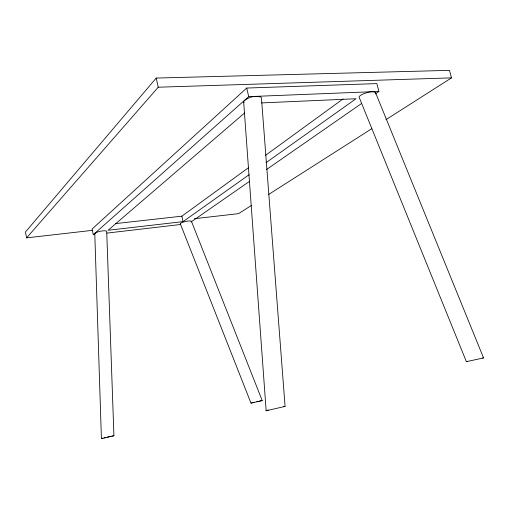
<?xml version="1.0" encoding="UTF-8"?>
<svg xmlns="http://www.w3.org/2000/svg" width="509" height="509" viewBox="0 0 509 509"><rect width="100%" height="100%" fill="white"/><g stroke="black" fill="none" stroke-linecap="round" stroke-linejoin="round"><path stroke-width="0.76" d="M191.441 221.307L262.211 400.583L250.988 403.128L180.345 223.884A5.574 1.139 -12.3 0 1 182.515 222.344L185.212 221.555A5.803 1.183 -12.3 0 1 190.379 220.957L191.441 221.307L191.021 222L249.652 181.261M243.665 102.023L243.843 101.196C248.131 97.124 255.423 95.138 261.047 97.155L261.429 97.855L285.078 406.405L266.15 410.776L243.665 102.023L244.085 102.71M94.782 233.523L96.691 232.269L99.446 231.449A6.165 1.304 -11 0 1 105.166 230.793L106.585 231.124A5.917 1.247 -11 0 1 106.712 231.436L113.927 435.736L101.412 438.637L94.782 233.523L94.928 233.828M385.873 119.717L451.502 77.871L449.485 70.363L156.212 78.062L25.45 232.015L26.602 237.868L92.784 230.303M26.602 237.868L158.242 87.211L451.502 77.871M375.241 93.993L378.893 91.455L376.883 83.597L246.7 88.051L92.116 229.012L93.293 234.694L94.712 234.528M93.293 234.694L248.723 96.634L378.893 91.455M244.594 112.985L108.086 230.272L183.075 221.625L249.136 174.689M115.575 223.591L181.866 216.179L248.678 167.582M265.38 155.436L343.111 98.892M265.972 162.721L356.001 98.752L261.575 102.92M266.589 169.491L361.657 103.435M251.268 205.541L238.543 213.653L194.419 218.692M268.676 194.438L371.812 128.682M265.889 410.757L266.277 410.591M483.55 357.91L466.39 361.683L359.055 97.054A8.411 2.443 -16.4 0 1 363.814 93.669C367.422 92.581 371.926 90.545 375.489 92.53L483.55 357.91L482.551 358.018M466.39 361.683L467.758 361.269M250.988 403.128L251.86 402.88M267.289 410.286L268.332 410.012M102.112 438.414L103.053 438.173M104.3 437.861L105.77 437.511M252.795 402.644L253.991 402.358M107.374 437.136L110.523 436.423M256.803 401.709L258.241 401.385M259.571 401.092L262.211 400.583M111.859 436.13L113.927 435.736M283.818 406.545L285.078 406.405M106.826 233.109L180.58 224.494M180.345 223.884L180.72 224.106M246.7 88.051L248.723 96.634M156.212 78.062L158.242 87.211M181.866 216.179L183.075 221.625M375.489 92.53L375.553 93.192"/></g></svg>
